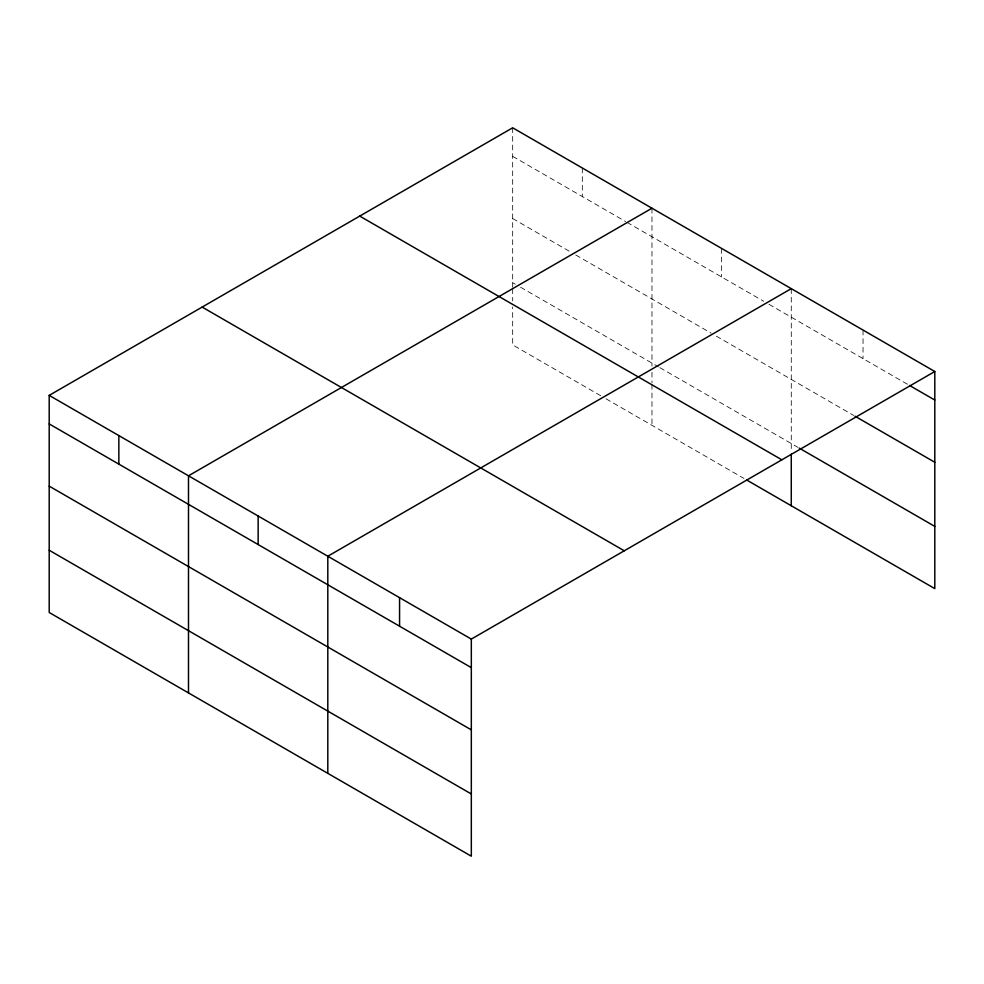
<?xml version="1.0" encoding="UTF-8"?>
<svg xmlns="http://www.w3.org/2000/svg" width="984" height="984" viewBox="0 0 984 984"><rect width="100%" height="100%" fill="white"/><g stroke="black" fill="none" stroke-linecap="round" stroke-linejoin="round"><path stroke-width="0.74" stroke-dasharray="4.92 3.69" d="M512.676 156.333L625.689 221.584M627.005 222.347L763.682 301.252M768.934 304.29L908.22 384.707M512.676 218.559L570.499 251.941M575.751 254.979L711.112 333.133M716.364 336.171L853.731 415.469M512.676 282.679L515.296 284.192M520.561 287.23L658.542 366.897M659.858 367.659L797.926 447.363M600.72 395.74L512.676 344.904L512.676 306.959M605.972 398.778L743.966 478.445M863.042 330.083L863.042 358.619M791.271 288.656L791.271 451.115M721.629 248.435L721.629 276.971M651.974 208.227L651.974 366.134M651.974 372.21L651.974 382.837M651.974 384.35L651.974 425.334M582.319 168.018L582.319 196.542M512.676 127.797L512.676 287.23M512.676 288.743L512.676 300.895"/><path stroke-width="1.48" d="M934.8 371.509L512.676 127.797L49.2 395.383L49.2 612.491L471.324 856.203L471.324 639.096L934.8 371.509L934.8 588.616L746.598 479.958M651.974 208.227L188.498 475.813L188.498 692.908M791.271 288.656L327.807 556.231L327.807 773.338M909.548 385.47L934.8 400.045M855.059 416.244L934.8 462.271M799.254 448.126L934.8 526.391M359.726 216.099L781.849 459.811M202.15 307.082L624.274 550.794M49.2 395.383L471.324 639.096M49.2 423.919L471.324 667.632M49.2 486.145L471.324 729.857M49.2 550.253L471.324 793.977M791.271 454.153L791.271 505.751M399.566 597.669L399.566 626.193M258.152 516.022L258.152 544.558M118.855 435.592L118.855 464.128"/></g></svg>
